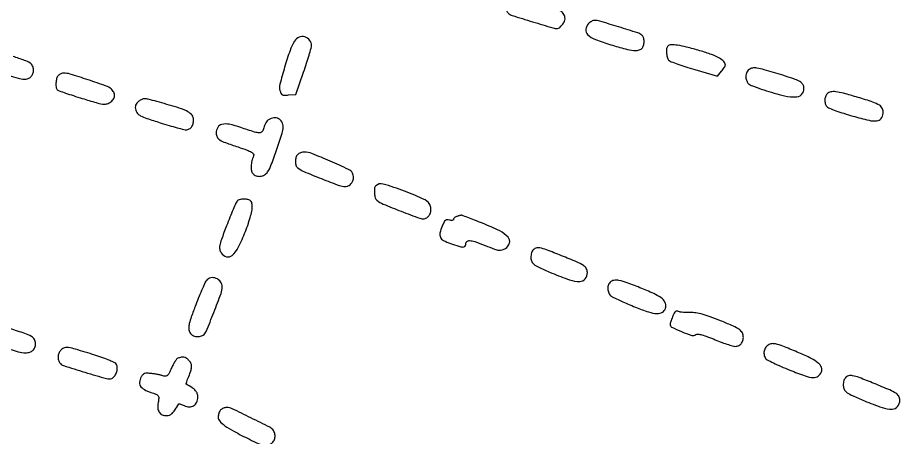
# Model space of a CAD drawing. Header units: metres. Extents: x 244 to 6504, y 133 to 4776.
# Drawn here: x 3516.7 to 3806.1, y 1339.1 to 1476.2 of the extents above; entities that cross this region are included whole.
import ezdxf

# ---------------------------------------------------------------- set-up
doc = ezdxf.new("R2010")
doc.units = ezdxf.units.M
doc.header["$MEASUREMENT"] = 0

msp = doc.modelspace()

# ---------------------------------------------------------------- linework, layer by layer
for points in [[(3073.43, 1797.58, -0.000015), (3212.47, 1744.26, -0.000001), (3356.48, 1689.04, -0.090549)], [(3368.99, 1721.3, 0.009906), (3366.1, 1712.52, -0.001067), (3364.33, 1706.81, -0.001723), (3362.8, 1701.96, -0.000256), (3361.42, 1697.66, -0.119228), (3361.26, 1697.41, -0.295746), (3360.94, 1697.34, -0.000001), (3222.9, 1750.06, -0.000075), (3098.13, 1797.73, -0.00214)], [(2390.74, 4302.36, -0.000001), (2436.6, 4383.87, -0.253439)], [(5649.78, 2908.29, -0.000001), (5592.12, 2927.27, -0.000136)], [(2358.85, 2292.47, -0.000002), (2402.87, 2275.77, -0.000001), (2455, 2255.99, -0.000469)], [(2661.8, 3304.26, -0.000001), (2697.55, 3290.75, -0.000089)], [(2166.88, 2385.74, -0.000003), (2059.01, 2428.09, -0.099946)], [(2836.31, 1902.63, -0.000001), (2798.12, 1918.05, -0.081722)], [(2910.82, 2101.23, -0.000002), (2871.64, 2116.15, -0.08954)], [(2835.59, 1257.96, 0.000001), (2811.6, 1266.94)], [(2724.87, 2153.38, -0.00001), (2851.52, 2105.29, -0.308463)], [(3433.83, 1894.18, -0.000012), (3289.85, 1953, -0.000025), (3146.63, 2011.53, -0.11823)], [(2592.86, 1267.89, -0.000002), (2552.45, 1283.32, -0.105537)], [(3734.93, 1774.32, -0.000007), (3697.02, 1788.85, -0.036058)], [(4102.26, 1718.24, 0.025724), (4102.24, 1717.05, -0.052527), (4102.01, 1713.85, -0.000214), (4095.69, 1678.74, -0.000061), (4089.16, 1642.58, -0.212207), (4088.67, 1641.87, -0.229261), (4088.57, 1641.86, -0.000003), (4069.13, 1648.86, -0.000251), (4047.72, 1656.59, -0.000151), (4022.31, 1665.79, -0.001957), (3986.05, 1679.08, -0.000933), (3939.51, 1696.45, -0.000837), (3885.68, 1716.76, -0.000632), (3826.61, 1739.25, -0.000098), (3776.91, 1758.25, -0.000161)], [(3121.11, 1058.8, -0.000012), (2978.85, 1116.92, -0.000024), (2837.26, 1174.78, -0.126636)], [(3510.9, 1458.17, 0.004683), (3516.77, 1456.41, 0.070724), (3518.87, 1456.11, 0.088964), (3520.07, 1456.32, 0.110486), (3521.02, 1456.94, 0.109218), (3521.63, 1457.91, 0.085348), (3521.84, 1459.14, 0.118262), (3521.53, 1460.43, 0.131207), (3520.68, 1461.38, 0.059677), (3518.91, 1462.25, 0.008983), (3515.15, 1463.51, -0.005705)]]:
    msp.add_lwpolyline(points, format="xyb")
for points in [[(3676.98, 1481.81, 0.12161), (3676.4, 1480.86, 0.077405), (3676.21, 1479.57, 0.079676), (3676.42, 1478.32, 0.147878), (3677.01, 1477.49, 0.089346), (3678.12, 1476.92, 0.001469), (3684.8, 1474.86, 0.001712), (3691.42, 1472.87, 0.07442), (3692.87, 1472.67, 0.179226), (3693.59, 1472.94, 0.046357), (3694.46, 1473.86, 0.047052), (3695.17, 1474.96, 0.122794), (3695.39, 1475.86, 0.127892), (3695, 1477.28, 0.124413), (3693.98, 1478.35, 0.058126), (3691.91, 1479.33, 0.009749), (3687.71, 1480.65, 0.008622), (3683, 1481.95, 0.036095), (3680.11, 1482.48, 0.065196), (3678.21, 1482.43, 0.159509)], [(3703.06, 1474.28, 0.16588), (3702.14, 1472.4, 0.238445), (3702.75, 1470.69, 0.098233), (3705.31, 1469.06, 0.021048), (3710.31, 1467.35, 0.006349), (3715.1, 1466.01, 0.036371), (3717.68, 1465.52, 0.076523), (3719.31, 1465.58, 0.150009), (3720.44, 1466.18, 0.121683), (3721.01, 1467.13, 0.077317), (3721.2, 1468.42, 0.079103), (3720.99, 1469.68, 0.142068), (3720.4, 1470.53, 0.093551), (3719.12, 1471.22, 0.002416), (3712.87, 1473.19, 0.002947), (3706.7, 1475.06, 0.072217), (3704.93, 1475.32, 0.091507), (3704.54, 1475.25, 0.03566), (3704.04, 1475.01, 0.033815), (3703.52, 1474.68, 0.035665)], [(3607.05, 1468.53, 0.055628), (3605.6, 1465.51, 0.012378), (3603.83, 1460.04, 0.008819), (3602.29, 1454.45, 0.125183), (3602.28, 1452.4, 0.051219), (3602.61, 1451.51, 0.160851), (3603.04, 1451.06, 0.119754), (3603.75, 1450.88, 0.022848), (3605.07, 1450.94), (3607.45, 1451.14), (3610.01, 1458.43, 0.005324), (3611, 1461.32, 0.007027), (3611.83, 1463.97, 0.005231), (3612.47, 1466.21, 0.06606), (3612.59, 1467.07, 0.163086), (3611.99, 1468.87, 0.169371), (3610.44, 1469.92, 0.164859), (3608.54, 1469.79, 0.155091)], [(3728.96, 1466.93, 0.173229), (3728.55, 1466.07, 0.046815), (3728.55, 1464.55, 0.047111), (3728.82, 1463.03, 0.15163), (3729.38, 1462.18, 0.08523), (3730.02, 1461.81, 0.004858), (3732.18, 1461.04, 0.007314), (3734.79, 1460.18, 0.005296), (3737.72, 1459.29), (3745.21, 1457.12), (3746.47, 1458.67, 0.013417), (3746.95, 1459.3, 0.017242), (3747.36, 1459.91, 0.015168), (3747.66, 1460.43, 0.124985), (3747.73, 1460.69, 0.19797), (3747.25, 1461.86, 0.068303), (3745.76, 1463, 0.042794), (3743.25, 1464.15, 0.014664), (3739.44, 1465.4, 0.00877), (3735.07, 1466.6, 0.026616), (3732.06, 1467.21, 0.036978), (3729.98, 1467.35, 0.198171)], [(3755.46, 1459.25, 0.074026), (3754.93, 1458.74, 0.076972), (3754.59, 1458.1, 0.068565), (3754.44, 1457.33, 0.043906), (3754.46, 1456.41, 0.087591), (3754.81, 1455.25, 0.133794), (3755.5, 1454.47, 0.058366), (3756.91, 1453.77, 0.006468), (3760.31, 1452.61, 0.018096), (3767.02, 1450.67, 0.083394), (3771.04, 1450.36, 0.230874), (3772.92, 1451.49, 0.208142), (3773.3, 1453.75, 0.125056), (3772.79, 1454.7, 0.085883), (3771.81, 1455.45, 0.040317), (3770.03, 1456.22, 0.006583), (3766.44, 1457.37, 0.002471), (3760.4, 1459.18, 0.029326), (3758.02, 1459.74, 0.08411), (3756.61, 1459.74, 0.117073)], [(3529.92, 1457.3, 0.136586), (3529.37, 1456.33, 0.049941), (3529.15, 1454.76, 0.049381), (3529.23, 1453.24, 0.219077), (3529.72, 1452.51, 0.05604), (3530.17, 1452.3, 0.001408), (3532.32, 1451.57, 0.003005), (3534.86, 1450.73, 0.002042), (3537.76, 1449.81, 0.003979), (3542.29, 1448.43, 0.03577), (3544.32, 1447.98, 0.086379), (3545.62, 1448.02, 0.095354), (3546.78, 1448.49, 0.08791), (3547.83, 1449.49, 0.138307), (3548.28, 1450.64, 0.143062), (3548.04, 1451.83, 0.096694), (3547.18, 1452.92, 0.09218), (3545.57, 1453.85, 0.004392), (3539.66, 1455.88, 0.005004), (3533.77, 1457.77, 0.075604), (3531.65, 1458.1, 0.068709), (3531.24, 1458.04, 0.038998), (3530.76, 1457.86, 0.038122), (3530.29, 1457.61, 0.05071)], [(3780.98, 1451.34, 0.121904), (3780.4, 1450.38, 0.078889), (3780.22, 1449.08, 0.080284), (3780.44, 1447.82, 0.136564), (3781.05, 1446.95, 0.085134), (3781.69, 1446.58, 0.004895), (3783.84, 1445.81, 0.007345), (3786.44, 1444.95, 0.005324), (3789.35, 1444.07, 0.010989), (3794.63, 1442.66, 0.082568), (3797.2, 1442.47, 0.212109), (3798.57, 1443.23, 0.131665), (3799.27, 1444.97, 0.137581), (3799.04, 1446.46, 0.146708), (3798.07, 1447.57, 0.059366), (3795.9, 1448.6, 0.007899), (3791.04, 1450.14, 0.006614), (3786.32, 1451.5, 0.037051), (3783.75, 1452, 0.077253), (3782.12, 1451.94, 0.149915)], [(3556.2, 1448.89, 0.045416), (3555.53, 1448.23, 0.09463), (3555.16, 1447.6, 0.096318), (3555.06, 1446.88, 0.048293), (3555.2, 1445.97, 0.123167), (3555.76, 1444.93, 0.089976), (3556.8, 1444.13, 0.038278), (3558.78, 1443.29, 0.005034), (3563.13, 1441.89, 0.003629), (3566.08, 1440.99, 0.005058), (3568.73, 1440.23, 0.003155), (3570.96, 1439.64, 0.06389), (3571.65, 1439.55, 0.136935), (3572.7, 1439.84, 0.113553), (3573.53, 1440.64, 0.097399), (3574.01, 1441.85, 0.076061), (3574.05, 1443.26, 0.176028), (3573.38, 1444.6, 0.080553), (3571.74, 1445.71, 0.035012), (3568.58, 1446.92, 0.005322), (3562.1, 1448.81, 0.006351), (3559.31, 1449.55, 0.058538), (3558.07, 1449.71, 0.117558), (3557.19, 1449.51, 0.056671)], [(3598.57, 1442.84, 0.088847), (3598.11, 1442.45, 0.039369), (3597.66, 1441.8, 0.037346), (3597.27, 1441.01, 0.041328), (3597.03, 1440.21, -0.101629), (3596.48, 1438.98, -0.245667), (3595.62, 1438.55, -0.073932), (3594, 1438.82, -0.00485), (3589.47, 1440.31, 0.028787), (3585.74, 1441.35, 0.109405), (3583.34, 1441.34, 0.20331), (3581.98, 1440.36, 0.137405), (3581.46, 1438.5, 0.121976), (3581.78, 1437.22, 0.130207), (3582.65, 1436.27, 0.055117), (3584.5, 1435.36, 0.007278), (3588.62, 1433.94, -0.007015), (3591.55, 1432.93, -0.044178), (3592.99, 1432.26, -0.117876), (3593.61, 1431.67, -0.25142), (3593.66, 1431.03, 0.042422), (3593.11, 1429.37, 0.047197), (3592.87, 1427.7, 0.052821), (3592.95, 1426.25, 0.133251), (3593.39, 1425.3, 0.133039), (3594.48, 1424.53, 0.113355), (3595.88, 1424.36, 0.109358), (3597.26, 1424.81, 0.116639), (3598.28, 1425.8, 0.051733), (3599.47, 1428.17, 0.007554), (3601.3, 1433.24, 0.006232), (3603, 1438.42, 0.076719), (3603.32, 1440.46, 0.115349), (3602.93, 1442.12, 0.163433), (3601.87, 1443.19, 0.152272), (3600.31, 1443.44, 0.097102)], [(3608.09, 1431.47, 0.121695), (3607.51, 1430.51, 0.077303), (3607.32, 1429.22, 0.079015), (3607.53, 1427.96, 0.141183), (3608.12, 1427.11, 0.072457), (3610.08, 1425.93, 0.005483), (3615.82, 1423.59, 0.004807), (3621.67, 1421.35, 0.089309), (3623.61, 1421, 0.150001), (3624.92, 1421.4, 0.121365), (3625.91, 1422.5, 0.1164), (3626.31, 1423.97, 0.130742), (3625.97, 1425.4, 0.162354), (3624.68, 1426.61, 0.0064), (3618.67, 1429.32, 0.008821), (3612.73, 1431.78, 0.093954), (3610.17, 1432.26, 0.052693), (3609.62, 1432.2, 0.038417), (3609.03, 1432.03, 0.039092), (3608.49, 1431.77, 0.066332)], [(3633.57, 1421.22, 0.172892), (3633.17, 1420.37, 0.045678), (3633.15, 1418.85, 0.045922), (3633.42, 1417.34, 0.157594), (3633.96, 1416.52, 0.071602), (3636, 1415.3, 0.005722), (3641.85, 1412.95, 0.003667), (3647.94, 1410.63, 0.138544), (3649.4, 1410.51, 0.116135), (3650.45, 1410.99, 0.10842), (3651.22, 1411.9, 0.099484), (3651.57, 1413.11, 0.083061), (3651.47, 1414.46, 0.224314), (3649.66, 1416.66, 0.020266), (3642.93, 1419.52, 0.019155), (3635.99, 1421.84, 0.274064)], [(3588.28, 1416.23, 0.062986), (3587.9, 1415.6, 0.003558), (3586.99, 1413.51, 0.005414), (3585.95, 1410.99, 0.003941), (3584.84, 1408.16, 0.004002), (3583.18, 1403.73, 0.038799), (3582.64, 1401.79, 0.097035), (3582.64, 1400.54, 0.097258), (3583.11, 1399.39, 0.177457), (3584.86, 1398.09, 0.258146), (3586.69, 1398.49, 0.097797), (3588.7, 1401.12, 0.021316), (3591.02, 1406.35, 0.011461), (3591.98, 1409, 0.015949), (3592.72, 1411.42, 0.016598), (3593.19, 1413.43, 0.07373), (3593.25, 1414.63, 0.035375), (3593.06, 1415.75, 0.136688), (3592.72, 1416.36, 0.137683), (3592.12, 1416.7, 0.036094), (3591.01, 1416.89, 0.041109), (3590.18, 1416.91, 0.042871), (3589.36, 1416.78, 0.046788), (3588.69, 1416.55, 0.119626)], [(3660.12, 1411.27, 0.050055), (3659.68, 1411.1, 0.059251), (3659.3, 1410.86, 0.069303), (3659.05, 1410.58, 0.151553), (3658.96, 1410.31, -0.235032), (3658.86, 1410.09, -0.119184), (3658.57, 1409.97, -0.076847), (3658.14, 1409.96, -0.043397), (3657.62, 1410.07, 0.092829), (3656.9, 1410.16, 0.16218), (3656.35, 1409.94, 0.096707), (3655.86, 1409.32, 0.02084), (3655.27, 1408.07, 0.039873), (3654.53, 1405.8, 0.171794), (3654.68, 1404.42, 0.163359), (3655.67, 1403.39, 0.03521), (3657.97, 1402.39, 0.008073), (3660.68, 1401.49, 0.060816), (3662.01, 1401.24, 0.200149), (3662.66, 1401.47, 0.214064), (3662.94, 1402.08, -0.192708), (3663.31, 1403, -0.217733), (3664.19, 1403.36, -0.071799), (3665.93, 1403.02, -0.010794), (3669.26, 1401.78, 0.006109), (3672.38, 1400.58, 0.051647), (3673.83, 1400.21, 0.109893), (3674.86, 1400.29, 0.072505), (3675.93, 1400.79, 0.181208), (3677.24, 1402.56, 0.258707), (3676.79, 1404.42, 0.093382), (3674.04, 1406.5, 0.019088), (3668.44, 1409.01, 0.001915), (3665.84, 1410.04, 0.003087), (3663.62, 1410.9, 0.00057), (3661.65, 1411.65, 0.180763), (3661.49, 1411.65, -0.019236), (3661.35, 1411.6, -0.001643), (3661, 1411.51, -0.002172), (3660.58, 1411.39, -0.001681)], [(3684.83, 1400.17, 0.083892), (3684.54, 1399.68, 0.038802), (3684.33, 1398.95, 0.037012), (3684.23, 1398.14, 0.042347), (3684.25, 1397.36, 0.113095), (3684.65, 1396.24, 0.103106), (3685.51, 1395.36, 0.044084), (3687.22, 1394.41, 0.005652), (3691.09, 1392.74, 0.016249), (3696.87, 1390.54, 0.086479), (3700.19, 1390.01, 0.221995), (3701.96, 1390.86, 0.172432), (3702.68, 1392.9, 0.130066), (3702.33, 1394.22, 0.119374), (3701.37, 1395.24, 0.045027), (3699.29, 1396.34, 0.004825), (3694.22, 1398.42, 0.004462), (3689.28, 1400.34, 0.044113), (3687.13, 1400.94, 0.123985), (3685.85, 1400.86, 0.14331)], [(3578.28, 1390.35, 0.06743), (3577.89, 1389.73, 0.003771), (3576.97, 1387.65, 0.005753), (3575.92, 1385.15, 0.004178), (3574.81, 1382.34, 0.005592), (3573.34, 1378.41, 0.029159), (3572.69, 1376.2, 0.055783), (3572.51, 1374.72, 0.108994), (3572.76, 1373.57, 0.121098), (3573.52, 1372.6, 0.107202), (3574.68, 1372.05, 0.101863), (3576.01, 1372.01, 0.098961), (3577.27, 1372.49, 0.155178), (3578.19, 1373.59, 0.003669), (3580.71, 1379.9, 0.005454), (3583.05, 1386.06, 0.087531), (3583.44, 1388.24, 0.159721), (3582.91, 1389.89, 0.138967), (3581.47, 1391.01, 0.144424), (3579.7, 1391.19, 0.174742)], [(3710.1, 1389.73, 0.127672), (3709.45, 1388.63, 0.106216), (3709.36, 1387.26, 0.103435), (3709.84, 1385.95, 0.114868), (3710.8, 1385, 0.029023), (3711.71, 1384.5, 0.004222), (3713.64, 1383.61, 0.004767), (3715.94, 1382.61, 0.004068), (3718.38, 1381.59, 0.01773), (3722.67, 1380.02, 0.069975), (3725.43, 1379.52, 0.142771), (3727.17, 1379.96, 0.185281), (3728.18, 1381.23, 0.159252), (3728.17, 1382.87, 0.138713), (3727.19, 1384.3, 0.064654), (3724.89, 1385.76, 0.012836), (3720.4, 1387.72, 0.007195), (3715.62, 1389.58, 0.040935), (3712.99, 1390.32, 0.087898), (3711.31, 1390.35, 0.158244)], [(3730.62, 1378.8, 0.006351), (3730.33, 1378.03, 0.00612), (3730.05, 1377.24, 0.006067), (3729.82, 1376.54, 0.022105), (3729.7, 1376.08, 0.340619), (3730.18, 1375.07, 0.020665), (3733.42, 1373.59, 0.021665), (3736.79, 1372.37, 0.254086), (3738.11, 1372.63, -0.210509), (3738.74, 1372.81, -0.031096), (3740.06, 1372.54, -0.024996), (3741.91, 1371.95, -0.009403), (3744.43, 1370.94, 0.010508), (3746.64, 1370.06, 0.013441), (3748.72, 1369.35, 0.01135), (3750.47, 1368.85, 0.102168), (3751.26, 1368.8, 0.111398), (3752.4, 1369.25, 0.116369), (3753.21, 1370.13, 0.10731), (3753.59, 1371.34, 0.083343), (3753.48, 1372.73, 0.133967), (3752.94, 1373.69, 0.062241), (3751.81, 1374.58, 0.032803), (3749.82, 1375.61, 0.006724), (3746.17, 1377.15, 0.008967), (3742.77, 1378.46, 0.020966), (3740.18, 1379.28, 0.027915), (3738.1, 1379.72, 0.05047), (3736.37, 1379.81, -0.016841), (3735.19, 1379.8, -0.017422), (3734.02, 1379.86, -0.017413), (3733.02, 1379.99, -0.068504), (3732.42, 1380.17, 0.108994), (3731.88, 1380.29, 0.16326), (3731.43, 1380.13, 0.105515), (3731.03, 1379.67, 0.031166)], [(3504.09, 1375.82, 0.12227), (3503.5, 1374.85, 0.081751), (3503.32, 1373.55, 0.082682), (3503.57, 1372.28, 0.130877), (3504.21, 1371.38, 0.092127), (3505.89, 1370.44, 0.005642), (3511.39, 1368.66, 0.006759), (3516.86, 1367.03, 0.067283), (3519.22, 1366.69, 0.0741), (3520.6, 1366.89, 0.114361), (3521.64, 1367.48, 0.120113), (3522.28, 1368.44, 0.087279), (3522.5, 1369.71, 0.133919), (3522.14, 1371.04, 0.129573), (3521.15, 1372.02, 0.050215), (3519.04, 1372.96, 0.005861), (3514.12, 1374.55, 0.005925), (3509.29, 1375.97, 0.037124), (3506.78, 1376.48, 0.081726), (3505.21, 1376.42, 0.147514)], [(3762.3, 1369.5, 0.113604), (3761.16, 1368.75, 0.115468), (3760.47, 1367.57, 0.112814), (3760.36, 1366.19, 0.104615), (3760.86, 1364.86, 0.133474), (3761.35, 1364.42, 0.005838), (3763.41, 1363.39, 0.009555), (3765.92, 1362.23, 0.006641), (3768.79, 1361.02, 0.01103), (3773.82, 1359.1, 0.072307), (3776.46, 1358.57, 0.173869), (3778.05, 1359.05, 0.143257), (3779.13, 1360.47, 0.194438), (3779.11, 1361.93, 0.117773), (3778.06, 1363.34, 0.060074), (3775.77, 1364.84, 0.015911), (3771.77, 1366.67, 0.002861), (3767, 1368.63, 0.023558), (3764.79, 1369.41, 0.05534), (3763.41, 1369.66, 0.107298)], [(3530.88, 1367.67, 0.07682), (3530.18, 1366.73, 0.088461), (3529.85, 1365.66, 0.090086), (3529.91, 1364.55, 0.083138), (3530.35, 1363.51, 0.174499), (3531.63, 1362.51, 0.004571), (3538.63, 1360.31, 0.004801), (3545.65, 1358.24, 0.162228), (3547.37, 1358.32, 0.143097), (3548.27, 1359, 0.07571), (3548.93, 1360.25, 0.074765), (3549.19, 1361.66, 0.130062), (3548.93, 1362.82, 0.153481), (3548.37, 1363.37, 0.01609), (3546.7, 1364.17, 0.017842), (3544.51, 1365.05, 0.011005), (3541.88, 1365.92, 0.002322), (3535.56, 1367.84, 0.033111), (3533.26, 1368.37, 0.107006), (3531.94, 1368.29, 0.129963)], [(3568.98, 1364.9, 0.131796), (3568.56, 1364.59, 0.022879), (3567.98, 1363.78, 0.023483), (3567.38, 1362.74, 0.019128), (3566.82, 1361.57, -0.015634), (3566.12, 1360.06, -0.075875), (3565.57, 1359.29, -0.156082), (3565.03, 1359, -0.143537), (3564.4, 1359.07, 0.036053), (3563.77, 1359.27, 0.010118), (3562.77, 1359.5, 0.010149), (3561.63, 1359.71, 0.010527), (3560.49, 1359.88, 0.019041), (3558.98, 1360, 0.086953), (3558.1, 1359.89, 0.129578), (3557.5, 1359.52, 0.065779), (3556.98, 1358.79, 0.103635), (3556.45, 1357, 0.199151), (3556.91, 1355.6, 0.113516), (3558.52, 1354.41, 0.02457), (3561.78, 1353.17, -0.09202), (3562.36, 1352.86, -0.156556), (3562.66, 1352.41, -0.093796), (3562.72, 1351.69, -0.020379), (3562.54, 1350.45, 0.062076), (3562.42, 1348.62, 0.127476), (3562.87, 1347.27, 0.151097), (3563.85, 1346.44, 0.100647), (3565.3, 1346.15, 0.098066), (3566.24, 1346.33, 0.095026), (3567.06, 1346.87, 0.053122), (3567.95, 1347.94, 0.011408), (3569.25, 1349.98, -0.332882), (3569.36, 1350.02, -0.012761), (3569.82, 1349.89, -0.018382), (3570.38, 1349.69, -0.011372), (3571.02, 1349.41, 0.099043), (3572.7, 1349.02, 0.144923), (3574.16, 1349.4, 0.149991), (3575.14, 1350.5, 0.10848), (3575.5, 1352.12, 0.078682), (3575.31, 1353.32, 0.10258), (3574.76, 1354.28, 0.066254), (3573.67, 1355.22, 0.016903), (3571.68, 1356.44, -0.351918), (3571.64, 1356.55, -0.005448), (3571.85, 1357.22, -0.011746), (3572.14, 1358.01, -0.00717), (3572.51, 1358.94, 0.021368), (3573.25, 1360.95, 0.079544), (3573.45, 1362.28, 0.117357), (3573.2, 1363.32, 0.077887), (3572.47, 1364.31, 0.055129), (3571.68, 1364.95, 0.100114), (3570.91, 1365.24, 0.093414), (3570.05, 1365.22, 0.043318)], [(3786.85, 1358.44, 0.083892), (3786.56, 1357.94, 0.038802), (3786.35, 1357.22, 0.037012), (3786.24, 1356.41, 0.042347), (3786.27, 1355.63, 0.113095), (3786.66, 1354.51, 0.103106), (3787.52, 1353.62, 0.044084), (3789.24, 1352.67, 0.005652), (3793.11, 1351, 0.016249), (3798.88, 1348.8, 0.086479), (3802.21, 1348.27, 0.221995), (3803.97, 1349.13, 0.172432), (3804.7, 1351.16, 0.1288), (3804.36, 1352.45, 0.120583), (3803.43, 1353.44, 0.043813), (3801.41, 1354.52, 0.004321), (3796.29, 1356.65, 0.004956), (3791.42, 1358.58, 0.044798), (3789.21, 1359.2, 0.121198), (3787.88, 1359.13, 0.146718)], [(3582.92, 1348, 0.07519), (3582.61, 1347.59, 0.038469), (3582.35, 1346.99, 0.037132), (3582.18, 1346.33, 0.045767), (3582.12, 1345.69, 0.183416), (3582.63, 1344.34, 0.056413), (3584.28, 1342.86, 0.032214), (3587.23, 1341.03, 0.007871), (3592.33, 1338.41, 0.007806), (3595.16, 1337.06, 0.045359), (3596.71, 1336.52, 0.086569), (3597.85, 1336.43, 0.082453), (3598.97, 1336.73, 0.112518), (3600, 1337.52, 0.109959), (3600.6, 1338.68, 0.10723), (3600.66, 1340, 0.102367), (3600.16, 1341.26, 0.130412), (3598.98, 1342.33, 0.003689), (3592.82, 1345.42, 0.004145), (3586.68, 1348.4, 0.111055), (3584.92, 1348.79, 0.055904), (3584.4, 1348.74, 0.038781), (3583.83, 1348.56, 0.039124), (3583.31, 1348.3, 0.062721)]]:
    msp.add_lwpolyline(points, format="xyb", close=True)

doc.saveas('drawing.dxf')
